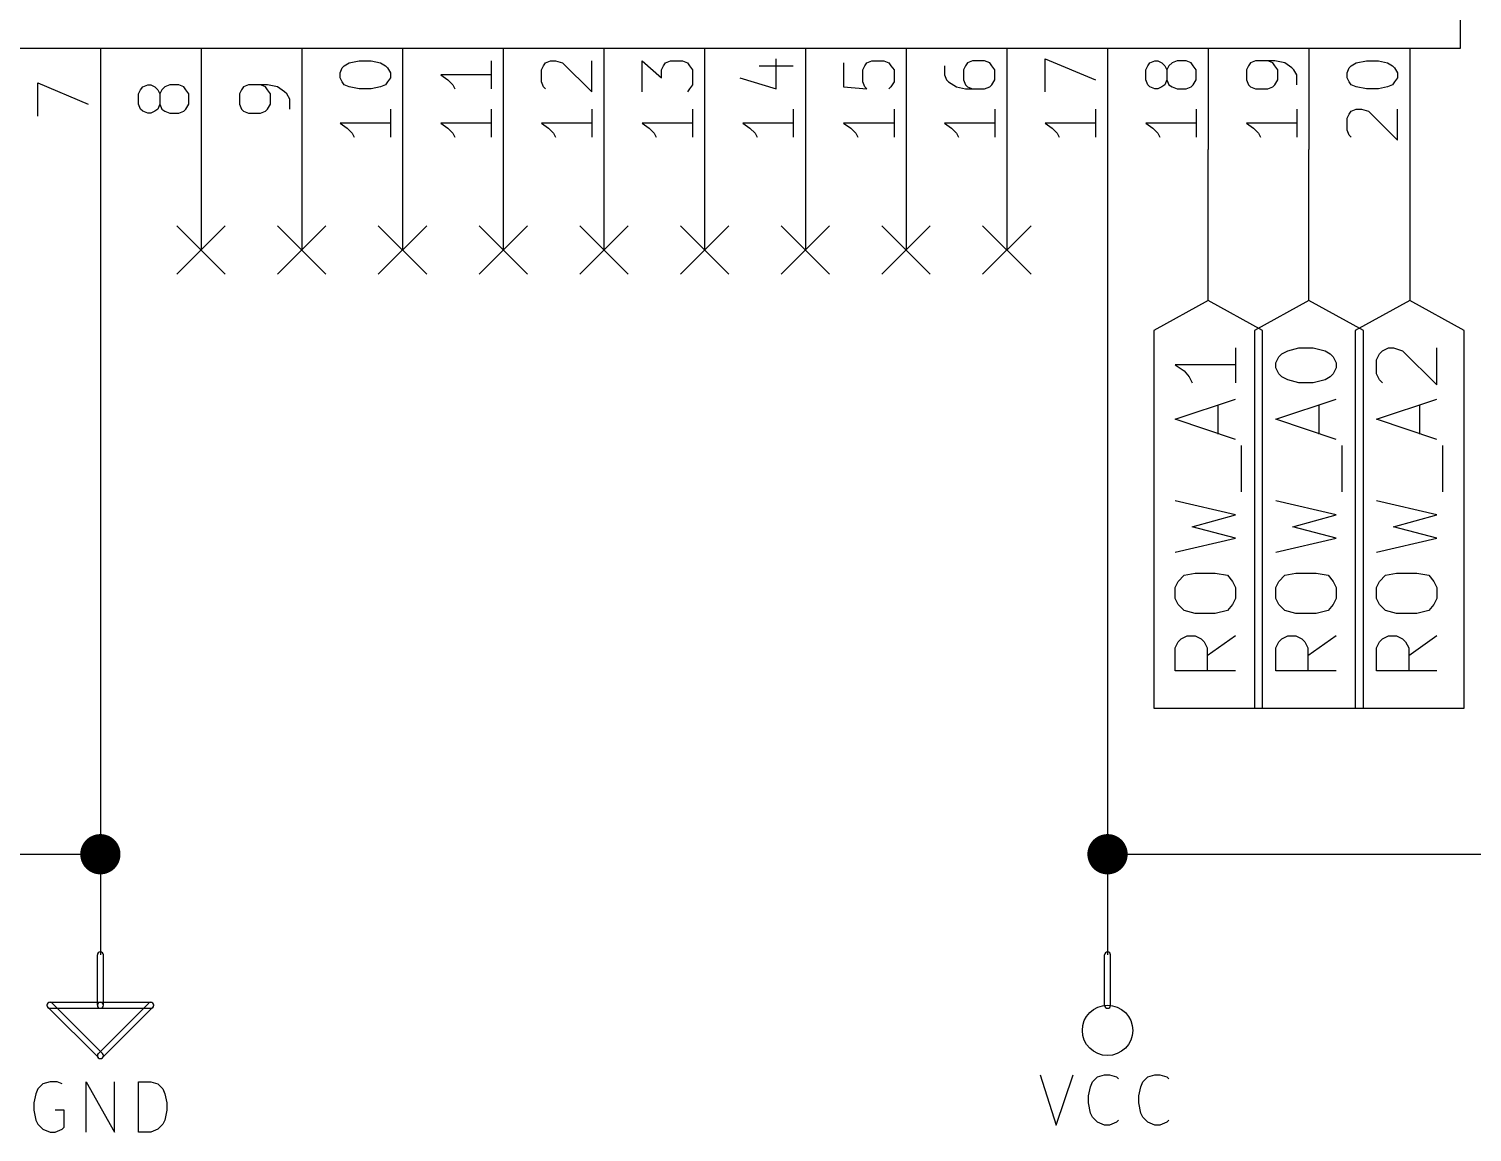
# Model space of a CAD drawing. Extents: x 10 to 287, y -200 to -10.
# Drawn here: x 137.9 to 174.3, y -103.53 to -75.7 of the extents above; entities that cross this region are included whole.
import ezdxf

# ---------------------------------------------------------------- set-up
doc = ezdxf.new("R2010")
doc.units = 0
doc.header["$MEASUREMENT"] = 0

msp = doc.modelspace()

# ---------------------------------------------------------------- linework, layer by layer
at = {"layer": 'Blue 2'}
for p, q in [((141.63, -80.6704), (142.85, -81.8896)), ((142.85, -80.6704), (141.63, -81.8896)), ((144.17, -80.6704), (145.39, -81.8896)), ((145.39, -80.6704), (144.17, -81.8896)), ((146.71, -80.6704), (147.93, -81.8896)), ((147.93, -80.6704), (146.71, -81.8896)), ((149.25, -80.6704), (150.47, -81.8896)), ((150.47, -80.6704), (149.25, -81.8896)), ((151.79, -80.6704), (153.01, -81.8896)), ((153.01, -80.6704), (151.79, -81.8896)), ((154.33, -80.6704), (155.55, -81.8896)), ((155.55, -80.6704), (154.33, -81.8896)), ((156.87, -80.6704), (158.09, -81.8896)), ((158.09, -80.6704), (156.87, -81.8896)), ((159.41, -80.6704), (160.63, -81.8896)), ((160.63, -80.6704), (159.41, -81.8896)), ((161.95, -80.6704), (163.17, -81.8896)), ((163.17, -80.6704), (161.95, -81.8896))]:
    msp.add_line(p, q, dxfattribs=at)
at = {"layer": 'Cyan 2'}
for p, q in [((138.43, -102.26), (138.252, -102.311)), ((138.608, -102.26), (138.43, -102.26)), ((138.735, -102.311), (138.608, -102.26)), ((139.344, -103.53), (139.344, -102.26)), ((139.344, -102.26), (140.056, -103.53)), ((140.056, -103.53), (140.056, -102.26)), ((140.665, -103.53), (140.665, -102.26)), ((140.665, -102.26), (140.97, -102.26)), ((140.97, -102.26), (141.148, -102.311)), ((163.398, -102.083), (163.805, -103.353)), ((163.805, -103.353), (164.236, -102.083)), ((164.668, -102.387), (164.719, -102.26)), ((164.719, -102.26), (164.846, -102.133)), ((164.846, -102.133), (165.024, -102.083)), ((165.024, -102.083), (165.151, -102.083)), ((165.151, -102.083), (165.329, -102.133)), ((165.329, -102.133), (165.379, -102.184)), ((165.938, -102.387), (165.989, -102.26)), ((165.989, -102.26), (166.116, -102.133)), ((166.116, -102.133), (166.294, -102.083)), ((166.294, -102.083), (166.421, -102.083)), ((166.421, -102.083), (166.599, -102.133)), ((166.599, -102.133), (166.649, -102.184)), ((138.074, -102.565), (138.024, -102.794)), ((138.125, -102.438), (138.074, -102.565)), ((138.252, -102.311), (138.125, -102.438)), ((141.148, -102.311), (141.275, -102.438)), ((141.275, -102.438), (141.326, -102.565)), ((141.326, -102.565), (141.376, -102.794)), ((164.617, -102.616), (164.668, -102.387)), ((164.617, -102.794), (164.617, -102.616)), ((165.887, -102.616), (165.938, -102.387)), ((165.887, -102.794), (165.887, -102.616)), ((138.024, -102.794), (138.024, -102.972)), ((138.024, -102.972), (138.074, -103.226)), ((138.786, -102.972), (138.557, -102.972)), ((138.786, -103.403), (138.786, -102.972)), ((141.376, -102.972), (141.326, -103.226)), ((141.376, -102.794), (141.376, -102.972)), ((164.668, -103.048), (164.617, -102.794)), ((165.938, -103.048), (165.887, -102.794)), ((138.074, -103.226), (138.125, -103.327)), ((138.125, -103.327), (138.252, -103.454)), ((141.275, -103.327), (141.148, -103.454)), ((141.326, -103.226), (141.275, -103.327)), ((164.719, -103.149), (164.668, -103.048)), ((164.846, -103.276), (164.719, -103.149)), ((165.024, -103.353), (164.846, -103.276)), ((165.151, -103.353), (165.024, -103.353)), ((165.329, -103.276), (165.151, -103.353)), ((165.379, -103.226), (165.329, -103.276)), ((165.989, -103.149), (165.938, -103.048)), ((166.116, -103.276), (165.989, -103.149)), ((166.294, -103.353), (166.116, -103.276)), ((166.421, -103.353), (166.294, -103.353)), ((166.599, -103.276), (166.421, -103.353)), ((166.649, -103.226), (166.599, -103.276)), ((138.252, -103.454), (138.43, -103.53)), ((138.43, -103.53), (138.557, -103.53)), ((138.557, -103.53), (138.735, -103.454)), ((138.735, -103.454), (138.786, -103.403)), ((140.97, -103.53), (140.665, -103.53)), ((141.148, -103.454), (140.97, -103.53))]:
    msp.add_line(p, q, dxfattribs=at)
at = {"layer": 'Green 2'}
for p, q in [((139.7, -78.74), (139.7, -99.06)), ((142.24, -78.74), (142.24, -81.28)), ((144.78, -78.74), (144.78, -81.28)), ((147.32, -78.74), (147.32, -81.28)), ((149.86, -78.74), (149.86, -81.28)), ((152.4, -78.74), (152.4, -81.28)), ((154.94, -78.74), (154.94, -81.28)), ((157.48, -78.74), (157.48, -81.28)), ((160.02, -78.74), (160.02, -81.28)), ((162.56, -78.74), (162.56, -81.28)), ((165.1, -78.74), (165.1, -99.06)), ((167.64, -82.55), (167.64, -78.74)), ((170.18, -82.55), (170.18, -78.74)), ((172.72, -78.74), (172.72, -82.55)), ((114.3, -96.52), (139.7, -96.52)), ((165.1, -96.52), (175.26, -96.52))]:
    msp.add_line(p, q, dxfattribs=at)
at = {"layer": 'Green 2', "const_width": 0.508}
for points in [[(139.446, -96.52, 1), (139.954, -96.52, 1)], [(164.846, -96.52, 1), (165.354, -96.52, 1)]]:
    msp.add_lwpolyline(points, format="xyb", close=True, dxfattribs=at)
at = {"layer": 'L.Yellow'}
for p, q in [((173.99, -53.34), (173.99, -76.2)), ((173.99, -76.2), (123.19, -76.2))]:
    msp.add_line(p, q, dxfattribs=at)
at = {"layer": 'Red 2'}
for p, q in [((173.99, -53.34), (173.99, -76.2)), ((173.99, -76.2), (123.19, -76.2)), ((139.7, -76.2), (139.7, -78.74)), ((142.24, -76.2), (142.24, -78.74)), ((144.78, -76.2), (144.78, -78.74)), ((147.32, -76.2), (147.32, -78.74)), ((149.86, -76.2), (149.86, -78.74)), ((152.4, -76.2), (152.4, -78.74)), ((154.94, -76.2), (154.94, -78.74)), ((157.48, -76.2), (157.48, -78.74)), ((160.02, -76.2), (160.02, -78.74)), ((162.56, -76.2), (162.56, -78.74)), ((165.1, -76.2), (165.1, -78.74)), ((167.64, -76.2), (167.64, -78.74)), ((170.18, -76.2), (170.18, -78.74)), ((172.72, -76.2), (172.72, -78.74)), ((145.745, -76.8096), (145.796, -76.6826)), ((145.796, -76.6826), (145.847, -76.6318)), ((145.847, -76.6318), (145.974, -76.5556)), ((145.974, -76.5556), (146.228, -76.5048)), ((146.228, -76.5048), (146.533, -76.5048)), ((146.533, -76.5048), (146.761, -76.5556)), ((146.761, -76.5556), (146.888, -76.6318)), ((146.888, -76.6318), (146.939, -76.6826)), ((146.939, -76.6826), (147.015, -76.8096)), ((149.555, -76.5048), (149.555, -77.216)), ((150.825, -76.7334), (150.876, -76.6318)), ((150.825, -77.0382), (150.825, -76.7334)), ((150.876, -76.6318), (150.927, -76.5556)), ((150.927, -76.5556), (151.054, -76.5048)), ((151.054, -76.5048), (151.181, -76.5048)), ((151.181, -76.5048), (151.359, -76.5556)), ((151.359, -76.5556), (152.095, -77.2922)), ((152.095, -77.2922), (152.095, -76.5048)), ((153.365, -77.2922), (153.365, -76.5048)), ((153.365, -76.5048), (153.848, -76.9366)), ((153.848, -76.7334), (153.899, -76.6318)), ((153.848, -76.9366), (153.848, -76.7334)), ((153.899, -76.6318), (153.949, -76.5556)), ((153.949, -76.5556), (154.076, -76.5048)), ((154.076, -76.5048), (154.381, -76.5048)), ((154.381, -76.5048), (154.508, -76.5556)), ((154.508, -76.5556), (154.559, -76.6318)), ((154.559, -76.6318), (154.635, -76.7334)), ((154.635, -76.7334), (154.635, -77.1144)), ((156.312, -76.6318), (157.175, -76.6318)), ((156.743, -77.216), (156.743, -76.454)), ((158.445, -76.5556), (158.445, -77.1652)), ((158.928, -76.7334), (158.979, -76.6318)), ((158.928, -77.0382), (158.928, -76.7334)), ((158.979, -76.6318), (159.029, -76.5556)), ((159.029, -76.5556), (159.156, -76.5048)), ((159.156, -76.5048), (159.461, -76.5048)), ((159.461, -76.5048), (159.588, -76.5556)), ((159.588, -76.5556), (159.639, -76.6318)), ((159.639, -76.6318), (159.715, -76.7334)), ((159.715, -76.7334), (159.715, -77.0382)), ((160.985, -76.6318), (160.985, -76.8604)), ((161.519, -76.6318), (161.468, -76.7334)), ((161.468, -76.7334), (161.468, -76.9874)), ((161.569, -76.5556), (161.519, -76.6318)), ((161.696, -76.5048), (161.569, -76.5556)), ((162.001, -76.5048), (161.696, -76.5048)), ((162.128, -76.5556), (162.001, -76.5048)), ((162.179, -76.6318), (162.128, -76.5556)), ((162.255, -76.7334), (162.179, -76.6318)), ((162.255, -76.9874), (162.255, -76.7334)), ((163.525, -77.2922), (163.525, -76.454)), ((163.525, -76.454), (164.795, -76.9874)), ((166.065, -76.7334), (166.116, -76.6318)), ((166.065, -76.9874), (166.065, -76.7334)), ((166.116, -76.6318), (166.167, -76.5556)), ((166.167, -76.5556), (166.294, -76.5048)), ((166.294, -76.5048), (166.37, -76.5048)), ((166.37, -76.5048), (166.472, -76.5556)), ((166.472, -76.5556), (166.548, -76.6318)), ((166.548, -76.6318), (166.599, -76.7334)), ((166.649, -76.6318), (166.599, -76.7334)), ((166.599, -76.7334), (166.599, -76.9874)), ((166.726, -76.5556), (166.649, -76.6318)), ((166.853, -76.5048), (166.726, -76.5556)), ((167.081, -76.5048), (166.853, -76.5048)), ((167.208, -76.5556), (167.081, -76.5048)), ((167.259, -76.6318), (167.208, -76.5556)), ((167.335, -76.7334), (167.259, -76.6318)), ((167.335, -76.9874), (167.335, -76.7334)), ((168.656, -76.6318), (168.605, -76.7334)), ((168.605, -76.7334), (168.605, -76.9874)), ((168.707, -76.5556), (168.656, -76.6318)), ((168.834, -76.5048), (168.707, -76.5556)), ((169.316, -76.5048), (168.834, -76.5048)), ((169.266, -76.5556), (169.139, -76.5048)), ((169.316, -76.6318), (169.266, -76.5556)), ((169.57, -76.5556), (169.316, -76.5048)), ((169.393, -76.7334), (169.316, -76.6318)), ((169.393, -76.9874), (169.393, -76.7334)), ((169.748, -76.6826), (169.57, -76.5556)), ((169.799, -76.7334), (169.748, -76.6826)), ((169.875, -76.8604), (169.799, -76.7334)), ((171.145, -76.8096), (171.196, -76.6826)), ((171.196, -76.6826), (171.247, -76.6318)), ((171.247, -76.6318), (171.374, -76.5556)), ((171.374, -76.5556), (171.628, -76.5048)), ((171.628, -76.5048), (171.933, -76.5048)), ((171.933, -76.5048), (172.161, -76.5556)), ((172.161, -76.5556), (172.288, -76.6318)), ((172.288, -76.6318), (172.339, -76.6826)), ((172.339, -76.6826), (172.415, -76.8096)), ((138.125, -77.9018), (138.125, -77.0636)), ((138.125, -77.0636), (139.395, -77.597)), ((140.767, -77.1652), (140.894, -77.1144)), ((140.894, -77.1144), (140.97, -77.1144)), ((140.97, -77.1144), (141.072, -77.1652)), ((141.453, -77.1144), (141.326, -77.1652)), ((141.681, -77.1144), (141.453, -77.1144)), ((141.808, -77.1652), (141.681, -77.1144)), ((143.434, -77.1144), (143.307, -77.1652)), ((143.916, -77.1144), (143.434, -77.1144)), ((143.866, -77.1652), (143.739, -77.1144)), ((144.17, -77.1652), (143.916, -77.1144)), ((145.745, -76.9366), (145.745, -76.8096)), ((145.796, -77.0382), (145.745, -76.9366)), ((145.847, -77.1144), (145.796, -77.0382)), ((145.974, -77.1652), (145.847, -77.1144)), ((146.888, -77.1144), (146.761, -77.1652)), ((146.939, -77.0382), (146.888, -77.1144)), ((147.015, -76.9366), (146.939, -77.0382)), ((147.015, -76.8096), (147.015, -76.9366)), ((149.555, -76.8604), (148.285, -76.8604)), ((148.285, -76.8604), (148.463, -76.9874)), ((148.463, -76.9874), (148.59, -77.1144)), ((148.59, -77.1144), (148.641, -77.216)), ((150.876, -77.1652), (150.825, -77.0382)), ((154.635, -77.1144), (154.559, -77.216)), ((155.829, -76.9366), (156.743, -77.216)), ((158.979, -77.1652), (158.928, -77.0382)), ((159.715, -77.0382), (159.639, -77.1652)), ((160.985, -76.8604), (161.036, -76.9874)), ((161.036, -76.9874), (161.087, -77.0382)), ((161.087, -77.0382), (161.29, -77.1652)), ((161.468, -76.9874), (161.519, -77.1144)), ((161.519, -77.1144), (161.569, -77.1652)), ((162.128, -77.1652), (162.179, -77.1144)), ((162.179, -77.1144), (162.255, -76.9874)), ((166.116, -77.1144), (166.065, -76.9874)), ((166.167, -77.1652), (166.116, -77.1144)), ((166.548, -77.1144), (166.472, -77.1652)), ((166.599, -76.9874), (166.548, -77.1144)), ((166.599, -76.9874), (166.649, -77.1144)), ((166.649, -77.1144), (166.726, -77.1652)), ((167.208, -77.1652), (167.259, -77.1144)), ((167.259, -77.1144), (167.335, -76.9874)), ((168.605, -76.9874), (168.656, -77.1144)), ((168.656, -77.1144), (168.707, -77.1652)), ((169.266, -77.1652), (169.316, -77.1144)), ((169.316, -77.1144), (169.393, -76.9874)), ((169.875, -77.1144), (169.875, -76.8604)), ((171.145, -76.9366), (171.145, -76.8096)), ((171.196, -77.0382), (171.145, -76.9366)), ((171.247, -77.1144), (171.196, -77.0382)), ((171.374, -77.1652), (171.247, -77.1144)), ((172.288, -77.1144), (172.161, -77.1652)), ((172.339, -77.0382), (172.288, -77.1144)), ((172.415, -76.9366), (172.339, -77.0382)), ((172.415, -76.8096), (172.415, -76.9366)), ((140.665, -77.343), (140.716, -77.2414)), ((140.665, -77.597), (140.665, -77.343)), ((140.716, -77.2414), (140.767, -77.1652)), ((141.072, -77.1652), (141.148, -77.2414)), ((141.148, -77.2414), (141.199, -77.343)), ((141.249, -77.2414), (141.199, -77.343)), ((141.199, -77.343), (141.199, -77.597)), ((141.326, -77.1652), (141.249, -77.2414)), ((141.859, -77.2414), (141.808, -77.1652)), ((141.935, -77.343), (141.859, -77.2414)), ((141.935, -77.597), (141.935, -77.343)), ((143.256, -77.2414), (143.205, -77.343)), ((143.205, -77.343), (143.205, -77.597)), ((143.307, -77.1652), (143.256, -77.2414)), ((143.916, -77.2414), (143.866, -77.1652)), ((143.993, -77.343), (143.916, -77.2414)), ((143.993, -77.597), (143.993, -77.343)), ((144.348, -77.2922), (144.17, -77.1652)), ((144.399, -77.343), (144.348, -77.2922)), ((144.475, -77.47), (144.399, -77.343)), ((144.475, -77.724), (144.475, -77.47)), ((146.228, -77.216), (145.974, -77.1652)), ((146.533, -77.216), (146.228, -77.216)), ((146.761, -77.1652), (146.533, -77.216)), ((150.927, -77.216), (150.876, -77.1652)), ((154.559, -77.216), (154.508, -77.2922)), ((158.445, -77.1652), (159.029, -77.216)), ((159.029, -77.216), (158.979, -77.1652)), ((159.639, -77.1652), (159.588, -77.216)), ((161.29, -77.1652), (161.519, -77.216)), ((161.519, -77.216), (162.001, -77.216)), ((161.569, -77.1652), (161.696, -77.216)), ((162.001, -77.216), (162.128, -77.1652)), ((166.294, -77.216), (166.167, -77.1652)), ((166.37, -77.216), (166.294, -77.216)), ((166.472, -77.1652), (166.37, -77.216)), ((166.726, -77.1652), (166.853, -77.216)), ((166.853, -77.216), (167.081, -77.216)), ((167.081, -77.216), (167.208, -77.1652)), ((168.707, -77.1652), (168.834, -77.216)), ((168.834, -77.216), (169.139, -77.216)), ((169.139, -77.216), (169.266, -77.1652)), ((171.628, -77.216), (171.374, -77.1652)), ((171.933, -77.216), (171.628, -77.216)), ((172.161, -77.1652), (171.933, -77.216)), ((140.716, -77.724), (140.665, -77.597)), ((140.767, -77.7748), (140.716, -77.724)), ((140.894, -77.8256), (140.767, -77.7748)), ((140.97, -77.8256), (140.894, -77.8256)), ((141.072, -77.7748), (140.97, -77.8256)), ((141.148, -77.724), (141.072, -77.7748)), ((141.199, -77.597), (141.148, -77.724)), ((141.199, -77.597), (141.249, -77.724)), ((141.249, -77.724), (141.326, -77.7748)), ((141.326, -77.7748), (141.453, -77.8256)), ((141.453, -77.8256), (141.681, -77.8256)), ((141.681, -77.8256), (141.808, -77.7748)), ((141.808, -77.7748), (141.859, -77.724)), ((141.859, -77.724), (141.935, -77.597)), ((143.205, -77.597), (143.256, -77.724)), ((143.256, -77.724), (143.307, -77.7748)), ((143.307, -77.7748), (143.434, -77.8256)), ((143.434, -77.8256), (143.739, -77.8256)), ((143.739, -77.8256), (143.866, -77.7748)), ((143.866, -77.7748), (143.916, -77.724)), ((143.916, -77.724), (143.993, -77.597)), ((147.015, -77.724), (147.015, -78.4352)), ((149.555, -77.724), (149.555, -78.4352)), ((152.095, -77.724), (152.095, -78.4352)), ((154.635, -77.724), (154.635, -78.4352)), ((157.175, -77.724), (157.175, -78.4352)), ((159.715, -77.724), (159.715, -78.4352)), ((162.255, -77.724), (162.255, -78.4352)), ((164.795, -77.724), (164.795, -78.4352)), ((167.335, -77.724), (167.335, -78.4352)), ((169.875, -77.724), (169.875, -78.4352)), ((171.145, -77.9526), (171.196, -77.851)), ((171.196, -77.851), (171.247, -77.7748)), ((171.247, -77.7748), (171.374, -77.724)), ((171.374, -77.724), (171.501, -77.724)), ((171.501, -77.724), (171.679, -77.7748)), ((171.679, -77.7748), (172.415, -78.5114)), ((172.415, -78.5114), (172.415, -77.724)), ((147.015, -78.0796), (145.745, -78.0796)), ((145.745, -78.0796), (145.923, -78.2066)), ((145.923, -78.2066), (146.05, -78.3336)), ((149.555, -78.0796), (148.285, -78.0796)), ((148.285, -78.0796), (148.463, -78.2066)), ((148.463, -78.2066), (148.59, -78.3336)), ((152.095, -78.0796), (150.825, -78.0796)), ((150.825, -78.0796), (151.003, -78.2066)), ((151.003, -78.2066), (151.13, -78.3336)), ((154.635, -78.0796), (153.365, -78.0796)), ((153.365, -78.0796), (153.543, -78.2066)), ((153.543, -78.2066), (153.67, -78.3336)), ((157.175, -78.0796), (155.905, -78.0796)), ((155.905, -78.0796), (156.083, -78.2066)), ((156.083, -78.2066), (156.21, -78.3336)), ((159.715, -78.0796), (158.445, -78.0796)), ((158.445, -78.0796), (158.623, -78.2066)), ((158.623, -78.2066), (158.75, -78.3336)), ((162.255, -78.0796), (160.985, -78.0796)), ((160.985, -78.0796), (161.163, -78.2066)), ((161.163, -78.2066), (161.29, -78.3336)), ((164.795, -78.0796), (163.525, -78.0796)), ((163.525, -78.0796), (163.703, -78.2066)), ((163.703, -78.2066), (163.83, -78.3336)), ((167.335, -78.0796), (166.065, -78.0796)), ((166.065, -78.0796), (166.243, -78.2066)), ((166.243, -78.2066), (166.37, -78.3336)), ((169.875, -78.0796), (168.605, -78.0796)), ((168.605, -78.0796), (168.783, -78.2066)), ((168.783, -78.2066), (168.91, -78.3336)), ((171.145, -78.2574), (171.145, -77.9526)), ((146.05, -78.3336), (146.101, -78.4352)), ((148.59, -78.3336), (148.641, -78.4352)), ((151.13, -78.3336), (151.181, -78.4352)), ((153.67, -78.3336), (153.721, -78.4352)), ((156.21, -78.3336), (156.261, -78.4352)), ((158.75, -78.3336), (158.801, -78.4352)), ((161.29, -78.3336), (161.341, -78.4352)), ((163.83, -78.3336), (163.881, -78.4352)), ((166.37, -78.3336), (166.421, -78.4352)), ((168.91, -78.3336), (168.961, -78.4352)), ((171.196, -78.3844), (171.145, -78.2574)), ((171.247, -78.4352), (171.196, -78.3844)), ((167.64, -82.55), (166.268, -83.312)), ((169.012, -83.312), (167.64, -82.55)), ((170.18, -82.55), (168.808, -83.312)), ((171.552, -83.312), (170.18, -82.55)), ((172.72, -82.55), (171.348, -83.312)), ((174.092, -83.312), (172.72, -82.55)), ((166.268, -83.312), (166.268, -92.837)), ((168.808, -83.312), (168.808, -92.837)), ((169.012, -92.837), (169.012, -83.312)), ((171.348, -83.312), (171.348, -92.837)), ((171.552, -92.837), (171.552, -83.312)), ((174.092, -92.837), (174.092, -83.312)), ((168.326, -83.7438), (168.326, -84.6328)), ((169.342, -84.1248), (169.418, -83.9724)), ((169.418, -83.9724), (169.494, -83.8962)), ((169.494, -83.8962), (169.647, -83.82)), ((169.647, -83.82), (169.926, -83.7438)), ((169.926, -83.7438), (170.282, -83.7438)), ((170.282, -83.7438), (170.586, -83.82)), ((170.586, -83.82), (170.713, -83.8962)), ((170.713, -83.8962), (170.79, -83.9724)), ((170.79, -83.9724), (170.866, -84.1248)), ((171.882, -84.0486), (171.958, -83.8962)), ((171.882, -84.4042), (171.882, -84.0486)), ((171.958, -83.8962), (172.034, -83.82)), ((172.034, -83.82), (172.187, -83.7438)), ((172.187, -83.7438), (172.314, -83.7438)), ((172.314, -83.7438), (172.542, -83.82)), ((172.542, -83.82), (173.406, -84.6836)), ((173.406, -84.6836), (173.406, -83.7438)), ((168.326, -84.1756), (166.802, -84.1756)), ((166.802, -84.1756), (167.03, -84.328)), ((167.03, -84.328), (167.157, -84.4804)), ((169.342, -84.2518), (169.342, -84.1248)), ((169.418, -84.4042), (169.342, -84.2518)), ((169.494, -84.4804), (169.418, -84.4042)), ((170.79, -84.4042), (170.713, -84.4804)), ((170.866, -84.2518), (170.79, -84.4042)), ((170.866, -84.1248), (170.866, -84.2518)), ((171.958, -84.5566), (171.882, -84.4042)), ((167.157, -84.4804), (167.234, -84.6328)), ((169.647, -84.5566), (169.494, -84.4804)), ((169.926, -84.6328), (169.647, -84.5566)), ((170.282, -84.6328), (169.926, -84.6328)), ((170.586, -84.5566), (170.282, -84.6328)), ((170.713, -84.4804), (170.586, -84.5566)), ((172.034, -84.6328), (171.958, -84.5566)), ((166.802, -85.5472), (168.326, -85.0392)), ((169.342, -85.5472), (170.866, -85.0392)), ((171.882, -85.5472), (173.406, -85.0392)), ((167.894, -85.9282), (167.894, -85.1916)), ((170.434, -85.9282), (170.434, -85.1916)), ((172.974, -85.9282), (172.974, -85.1916)), ((168.326, -86.0552), (166.802, -85.5472)), ((170.866, -86.0552), (169.342, -85.5472)), ((173.406, -86.0552), (171.882, -85.5472)), ((168.478, -87.376), (168.478, -86.2076)), ((171.018, -87.376), (171.018, -86.2076)), ((173.558, -87.376), (173.558, -86.2076)), ((168.326, -87.9602), (166.802, -87.6046)), ((170.866, -87.9602), (169.342, -87.6046)), ((173.406, -87.9602), (171.882, -87.6046)), ((167.234, -88.265), (168.326, -87.9602)), ((169.774, -88.265), (170.866, -87.9602)), ((172.314, -88.265), (173.406, -87.9602)), ((168.326, -88.5444), (167.234, -88.265)), ((170.866, -88.5444), (169.774, -88.265)), ((173.406, -88.5444), (172.314, -88.265)), ((166.802, -88.9), (168.326, -88.5444)), ((169.342, -88.9), (170.866, -88.5444)), ((171.882, -88.9), (173.406, -88.5444)), ((166.878, -89.6366), (167.03, -89.4842)), ((167.03, -89.4842), (167.31, -89.4334)), ((167.31, -89.4334), (167.818, -89.4334)), ((167.818, -89.4334), (168.123, -89.4842)), ((168.123, -89.4842), (168.25, -89.6366)), ((169.418, -89.6366), (169.57, -89.4842)), ((169.57, -89.4842), (169.85, -89.4334)), ((169.85, -89.4334), (170.358, -89.4334)), ((170.358, -89.4334), (170.663, -89.4842)), ((170.663, -89.4842), (170.79, -89.6366)), ((171.958, -89.6366), (172.11, -89.4842)), ((172.11, -89.4842), (172.39, -89.4334)), ((172.39, -89.4334), (172.898, -89.4334)), ((172.898, -89.4334), (173.203, -89.4842)), ((173.203, -89.4842), (173.33, -89.6366)), ((166.802, -89.789), (166.878, -89.6366)), ((166.802, -90.0684), (166.802, -89.789)), ((168.25, -89.6366), (168.326, -89.789)), ((168.326, -89.789), (168.326, -90.0684)), ((169.342, -89.789), (169.418, -89.6366)), ((169.342, -90.0684), (169.342, -89.789)), ((170.79, -89.6366), (170.866, -89.789)), ((170.866, -89.789), (170.866, -90.0684)), ((171.882, -89.789), (171.958, -89.6366)), ((171.882, -90.0684), (171.882, -89.789)), ((173.33, -89.6366), (173.406, -89.789)), ((173.406, -89.789), (173.406, -90.0684)), ((166.878, -90.2208), (166.802, -90.0684)), ((167.03, -90.3732), (166.878, -90.2208)), ((168.25, -90.2208), (168.123, -90.3732)), ((168.326, -90.0684), (168.25, -90.2208)), ((169.418, -90.2208), (169.342, -90.0684)), ((169.57, -90.3732), (169.418, -90.2208)), ((170.79, -90.2208), (170.663, -90.3732)), ((170.866, -90.0684), (170.79, -90.2208)), ((171.958, -90.2208), (171.882, -90.0684)), ((172.11, -90.3732), (171.958, -90.2208)), ((173.33, -90.2208), (173.203, -90.3732)), ((173.406, -90.0684), (173.33, -90.2208)), ((167.31, -90.4494), (167.03, -90.3732)), ((167.818, -90.4494), (167.31, -90.4494)), ((168.123, -90.3732), (167.818, -90.4494)), ((169.85, -90.4494), (169.57, -90.3732)), ((170.358, -90.4494), (169.85, -90.4494)), ((170.663, -90.3732), (170.358, -90.4494)), ((172.39, -90.4494), (172.11, -90.3732)), ((172.898, -90.4494), (172.39, -90.4494)), ((173.203, -90.3732), (172.898, -90.4494)), ((166.802, -91.313), (166.878, -91.1606)), ((166.802, -91.8972), (166.802, -91.313)), ((166.878, -91.1606), (166.954, -91.0844)), ((166.954, -91.0844), (167.107, -91.0082)), ((167.107, -91.0082), (167.31, -91.0082)), ((167.31, -91.0082), (167.462, -91.0844)), ((167.462, -91.0844), (167.538, -91.1606)), ((167.538, -91.1606), (167.615, -91.313)), ((168.326, -91.0082), (167.615, -91.5162)), ((167.615, -91.313), (167.615, -91.8972)), ((169.342, -91.313), (169.418, -91.1606)), ((169.342, -91.8972), (169.342, -91.313)), ((169.418, -91.1606), (169.494, -91.0844)), ((169.494, -91.0844), (169.647, -91.0082)), ((169.647, -91.0082), (169.85, -91.0082)), ((169.85, -91.0082), (170.002, -91.0844)), ((170.002, -91.0844), (170.078, -91.1606)), ((170.078, -91.1606), (170.155, -91.313)), ((170.866, -91.0082), (170.155, -91.5162)), ((170.155, -91.313), (170.155, -91.8972)), ((171.882, -91.313), (171.958, -91.1606)), ((171.882, -91.8972), (171.882, -91.313)), ((171.958, -91.1606), (172.034, -91.0844)), ((172.034, -91.0844), (172.187, -91.0082)), ((172.187, -91.0082), (172.39, -91.0082)), ((172.39, -91.0082), (172.542, -91.0844)), ((172.542, -91.0844), (172.618, -91.1606)), ((172.618, -91.1606), (172.695, -91.313)), ((173.406, -91.0082), (172.695, -91.5162)), ((172.695, -91.313), (172.695, -91.8972)), ((168.326, -91.8972), (166.802, -91.8972)), ((170.866, -91.8972), (169.342, -91.8972)), ((173.406, -91.8972), (171.882, -91.8972)), ((166.268, -92.837), (167.64, -92.837)), ((167.64, -92.837), (169.012, -92.837)), ((168.808, -92.837), (170.18, -92.837)), ((170.18, -92.837), (171.552, -92.837)), ((171.348, -92.837), (172.72, -92.837)), ((172.72, -92.837), (174.092, -92.837)), ((139.624, -100.33), (139.624, -99.06)), ((139.776, -100.33), (139.776, -99.06)), ((165.024, -100.33), (165.024, -99.06)), ((165.176, -100.33), (165.176, -99.06)), ((139.649, -101.651), (138.379, -100.381)), ((138.43, -100.254), (139.7, -100.254)), ((138.43, -100.406), (139.7, -100.406)), ((139.751, -101.549), (138.481, -100.279)), ((140.919, -100.279), (139.649, -101.549)), ((139.7, -100.254), (140.97, -100.254)), ((139.7, -100.406), (140.97, -100.406)), ((141.021, -100.381), (139.751, -101.651))]:
    msp.add_line(p, q, dxfattribs=at)
msp.add_circle((165.1, -100.965), 0.635, dxfattribs=at)
for centre, start, end in [((139.7, -99.06), 360, 540), ((165.1, -99.06), 360, 540), ((138.43, -100.33), 405, 585), ((138.43, -100.33), 90, 270), ((139.7, -100.33), 90, 270), ((139.7, -100.33), 180, 360), ((139.7, -100.33), 270, 450), ((140.97, -100.33), 315, 495), ((140.97, -100.33), 270, 450), ((165.1, -100.33), 180, 360), ((139.7, -101.6), 495, 675), ((139.7, -101.6), 225, 405)]:
    msp.add_arc(centre, 0.0762, start, end, dxfattribs=at)

doc.saveas('drawing.dxf')
